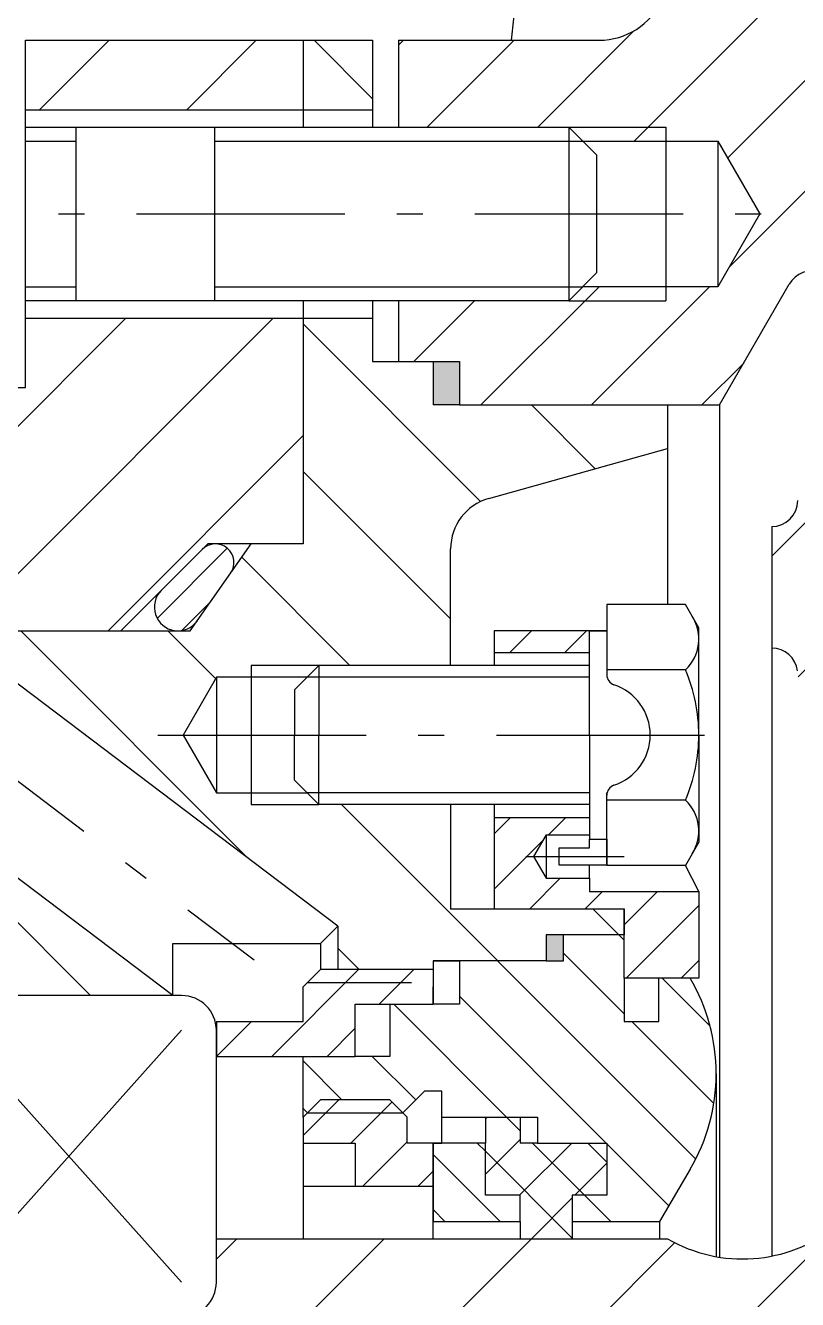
# Model space of a CAD drawing. Extents: x 0 to 841, y 0 to 594.
# Drawn here: x 640.56 to 670.22, y 487.96 to 536.86 of the extents above; entities that cross this region are included whole.
import ezdxf

# ---------------------------------------------------------------- set-up
doc = ezdxf.new("R2010")
doc.units = 0
doc.header["$MEASUREMENT"] = 0
for name, pattern in [('K5LT_AXLED', [13, 8, -2, 1, -2]), ('K5LT_BASIC', [0]), ('K5LT_DASHED', [6, 4, -2]), ('K5LT_THIN', [0])]:
    doc.linetypes.add(name, pattern=pattern)
doc.layers.add('LAYER0VIEW0', color=7, linetype='Continuous')
pattern_1 = [(-45, (0, 0), (2.82842712474619, 2.82842712474619), [])]
pattern_2 = [(45, (0, 0), (-2.82842712474619, 2.82842712474619), [])]
pattern_3 = [(45, (0, 0), (-1.060660171779821, 1.060660171779821), [])]

# ---------------------------------------------------------------- blocks, each defined once
blk = doc.blocks.new('*U166')
at = {"layer": 'LAYER0VIEW0', "color": 5, "linetype": 'K5LT_BASIC'}
for p, q in [((-1.333333333333371, 37), (-10, 37)), ((-11.33333333333337, 35.66666666666669), (-11.33333333333337, 26)), ((0, 26), (0, 35.66666666666669)), ((-10, 24.66666666666669), (-1.333333333333371, 24.66666666666669)), ((-10, 1.333333333333314), (-1.333333333333371, 1.333333333333314)), ((0, 0), (0, -9.666666666666684)), ((-11.33333333333337, -9.666666666666686), (-11.33333333333337, -1.072926469891655e-15)), ((-1.333333333333371, -11), (-10, -11))]:
    blk.add_line(p, q, dxfattribs=at)
at = {"layer": 'LAYER0VIEW0', "color": 7, "linetype": 'K5LT_THIN'}
for p, q in [((-1.333333333333371, 26), (-10, 35.66666666666669)), ((-1.333333333333371, 35.66666666666669), (-10, 26)), ((-1.333333333333371, 0), (-10, -9.666666666666686)), ((-1.333333333333371, -9.666666666666686), (-10, 5.230191280070073e-16))]:
    blk.add_line(p, q, dxfattribs=at)
at = {"layer": 'LAYER0VIEW0', "color": 5, "linetype": 'K5LT_BASIC'}
for centre, start, end in [((-10, 35.66666666666669), 90, 180), ((-1.333333333333371, 35.66666666666669), 0, 90), ((-10, 26), 180, 270), ((-1.333333333333371, 26), 270, 0), ((-10, 0), 90, 180), ((-1.333333333333371, 0), 0, 90), ((-10, -9.666666666666686), 180, 270), ((-1.333333333333371, -9.666666666666686), 270, 0)]:
    blk.add_arc(centre, 1.333333333333333, start, end, dxfattribs=at)
blk = doc.blocks.new('*U169')
at = {"layer": 'LAYER0VIEW0', "color": 5, "linetype": 'K5LT_BASIC'}
for p, q in [((0, 4.533333460489985), (1.066666682561163, 5.600000063578364)), ((1.066666682561163, 5.600000063578364), (2.066666682561163, 5.600000063578364)), ((1.066666682561163, 5.600000063578364), (1.066666682561163, -1.066666603088379)), ((8.733333110809326, 5.600000063578364), (29.59999998410535, 5.600000063578364)), ((10.66666666666663, 5.600000063578364), (10.66666666666663, -1.066666603088379)), ((16, 5.600000063578364), (16, -1.066666603088379)), ((29.59999998410535, 5.600000063578364), (30.66666666666663, 4.533333460489985)), ((29.59999998410535, 5.600000063578364), (29.59999998410535, -1.066666603088379)), ((0, 0), (0, 4.533333460489985)), ((30.66666666666663, 4.533333460489985), (30.66666666666663, 0)), ((30.66666666666663, 0), (29.59999998410535, -1.066666603088379)), ((1.066666682561163, -1.066666603088379), (1.061433926863309e-16, -7.600257229123386e-17)), ((2.066666682561163, -1.066666603088379), (1.066666682561163, -1.066666603088379)), ((29.59999998410535, -1.066666603088379), (8.733333110809326, -1.066666603088379))]:
    blk.add_line(p, q, dxfattribs=at)
at = {"layer": 'LAYER0VIEW0', "color": 7, "linetype": 'K5LT_THIN'}
for p, q in [((0.5266666809717435, 5.060000101725336), (2.066666682561163, 5.060000101725336)), ((8.733333110809326, 5.060000101725336), (10.66666666666663, 5.060000101725336)), ((16, 5.060000101725336), (30.13999998569489, 5.060000101725336)), ((0.5266666809717435, -0.5266666412353516), (2.066666682561163, -0.5266666412353516)), ((8.733333110809326, -0.5266666412353516), (10.66666666666663, -0.5266666412353516)), ((16, -0.5266666412353516), (30.13999998569489, -0.5266666412353516))]:
    blk.add_line(p, q, dxfattribs=at)
blk = doc.blocks.new('*U172')
at = {"layer": 'LAYER0VIEW0', "color": 5, "linetype": 'K5LT_BASIC'}
for p, q in [((-0.5121304194132108, 5.003702481587709), (-3.533333460489871, 5.003702481587709)), ((-3.533333460489871, 5.003702481587709), (-3.533333460489871, 2.309401076758264)), ((0, 4.116666793823185), (-0.5121304194132108, 5.003702481587709)), ((0, 0), (0, 4.116666793823185)), ((-14.60000014305115, 2.666666666666686), (-15.53333346048987, 1.733333349227905)), ((-4.2000001271565, 2.666666666666686), (-14.60000014305115, 2.666666666666686)), ((-14.60000014305115, 2.666666666666686), (-14.60000014305115, 0)), ((-0.5121304194132108, 2.501851240793883), (-3.533333460489871, 2.501851240793883)), ((-15.53333346048987, 1.733333269755065), (-15.53333346048987, 0)), ((-15.53333346048987, -1.733333269755065), (-15.53333346048987, 0)), ((-14.60000014305115, -2.666666666666686), (-14.60000014305115, 0)), ((0, 0), (0, -4.116666793823242)), ((-14.60000014305115, -2.666666666666686), (-15.53333346048987, -1.733333349227905)), ((-3.533333460489871, -5.003702481587709), (-3.533333460489871, -2.216666658719362)), ((-4.2000001271565, -2.666666666666686), (-14.60000014305115, -2.666666666666686)), ((-0.5121304194132108, -2.501851240793883), (-3.533333460489871, -2.501851240793883)), ((0, -4.116666793823242), (-0.5121304194132108, -5.003702481587709)), ((-0.5121304194132108, -5.003702481587709), (-3.533333460489871, -5.003702481587709))]:
    blk.add_line(p, q, dxfattribs=at)
at = {"layer": 'LAYER0VIEW0', "color": 7, "linetype": 'K5LT_THIN'}
for p, q in [((-4.2000001271565, 2.216666658719362), (-15.04999987284339, 2.216666658719362)), ((-4.2000001271565, -2.216666658719362), (-15.04999987284339, -2.216666658719362))]:
    blk.add_line(p, q, dxfattribs=at)
at = {"layer": 'LAYER0VIEW0', "color": 5, "linetype": 'K5LT_BASIC'}
for centre, radius, start, end in [((-1.616697592153628, 3.684358438137167), 1.618144670359823, 313.0482051825663, 32.76899961988864), ((-6.367067972818973, 0), 6.36706797281901, 0, 23.13731961115352), ((-6.367067972818973, 0), 6.36706797281901, 336.862680388846, 0), ((-1.616697592153628, -3.684358438137167), 1.618144670359823, 327.2310003801113, 46.95179481743364)]:
    blk.add_arc(centre, radius, start, end, dxfattribs=at)

msp = doc.modelspace()

# ---------------------------------------------------------------- hatches: boundary and pattern name
at = {"layer": 'LAYER0VIEW0'}
h = msp.add_hatch(dxfattribs=at)
h.set_pattern_fill('МЕТАЛЛ', color=256, style=0, pattern_type=0)
h.set_pattern_definition([(45, (0, 0), (-2.121320343559642, 2.121320343559643), [])])
edge = h.paths.add_edge_path()
edge.add_line((665.1616353051585, 532.4191909858534), (667.1616353051585, 532.4191909858534))
edge.add_line((667.1616353051585, 532.4191909858534), (668.7743670791189, 529.6258576143732))
edge.add_line((668.7743670791189, 529.6258576143732), (667.1616353051585, 526.832524242893))
edge.add_line((667.1616353051585, 526.832524242893), (661.9683019580167, 526.832524242893))
edge.add_line((661.9683019580167, 526.832524242893), (661.4283019559304, 526.2925242810398))
edge.add_line((661.4283019559306, 526.29252428104), (654.8949684159678, 526.29252428104))
edge.add_line((654.8949684159678, 526.29252428104), (654.8949684159678, 523.9591909477067))
edge.add_line((654.8949684159678, 523.9591909477066), (655.8949684159678, 523.9591909477066))
edge.add_line((655.8949684159678, 523.9591909477066), (657.2283017493011, 523.9591909477066))
edge.add_line((657.2283017493011, 523.9591909477066), (657.2283017493011, 522.29252428104))
edge.add_line((657.2283017493011, 522.29252428104), (667.2283017493011, 522.29252428104))
edge.add_line((667.2283017493011, 522.29252428104), (669.9045413185976, 526.927907188288))
edge.add_arc((670.8283017493012, 526.3945738549546), 1.066666666666667, 360, 510.0000000000013, ccw=False)
edge.add_line((671.8949684159678, 526.3945738549546), (671.8949684159678, 521.29252428104))
edge.add_line((671.8949684159678, 521.29252428104), (673.8949684159678, 521.29252428104))
edge.add_line((673.8949684159678, 521.29252428104), (673.8949684159678, 534.3760669959296))
edge.add_arc((669.8949684159678, 534.3760669959295), 4, 0, 67.1146195238433)
edge.add_arc((676.8949684159678, 550.9591909477065), 14, 292.8853804761591, 607.1146195238409, ccw=False)
edge.add_arc((683.8949684159678, 534.3760669959295), 4, 112.8853804761567, 180)
edge.add_line((679.8949684159678, 534.3760669959295), (679.8949684159678, 521.2925242810397))
edge.add_line((679.8949684159678, 521.29252428104), (682.1695796400696, 521.29252428104))
edge.add_arc((682.1695796400696, 519.6258576143732), 1.666666666666667, 372.59978239183795, 450, ccw=False)
edge.add_arc((699.2283017493011, 523.438865744454), 15.81300813008071, 192.5997823918379, 270)
edge.add_line((699.2283017493011, 507.6258576143733), (707.2283017493011, 507.6258576143733))
edge.add_line((707.2283017493011, 507.6258576143733), (707.2283017493011, 507.2925242810399))
edge.add_line((707.2283017493011, 507.2925242810399), (724.5616350826346, 507.2925242810399))
edge.add_line((724.5616350826346, 507.2925242810399), (724.5616350826346, 510.2925242810399))
edge.add_line((724.5616350826346, 510.2925242810399), (720.8949684159678, 510.2925242810399))
edge.add_arc((720.8949684159678, 512.7091909477135), 2.416666666673601, 586.3971810274093, 630, ccw=False)
edge.add_line((719.2283017493011, 510.9591909477066), (699.2283017493011, 510.9591909477066))
edge.add_arc((699.2283017493011, 523.438865744454), 12.47967479674738, 549.9033658669691, 630, ccw=False)
edge.add_arc((681.8502111279969, 520.4048514155438), 5.161279729306259, 9.903365866968807, 52.78063325485492)
edge.add_arc((687.1312568051991, 527.3574909659294), 3.569621722564723, 540, 592.780633254858, ccw=False)
edge.add_line((683.5616350826346, 527.3574909659294), (683.5616350826346, 534.0410875604406))
edge.add_arc((687.5616350826346, 534.0410875604405), 4, 482.2309526355042, 540, ccw=False)
edge.add_arc((676.8949684159678, 550.9591909477065), 16, 302.2309526355019, 580.00520088486)
edge.add_arc((662.5965613562829, 538.9591909477065), 2.666666666666667, 270, 400.0052008848588, ccw=False)
edge.add_line((662.5965613562829, 536.2925242810398), (654.8949684159678, 536.2925242810398))
edge.add_line((654.8949684159678, 536.2925242810398), (654.8949684159678, 532.9591909477065))
edge.add_line((654.8949684159678, 532.9591909477065), (661.4283019559306, 532.9591909477065))
edge.add_line((661.4283019559306, 532.9591909477065), (661.9683019580167, 532.4191909858534))
edge.add_line((661.9683019580167, 532.4191909858534), (665.1616353051583, 532.4191909858534))
h = msp.add_hatch(dxfattribs=at)
h.set_pattern_fill('МЕТАЛЛ', color=256, style=0, pattern_type=0)
h.set_pattern_definition(pattern_2)
h.paths.add_polyline_path([(651.2283017493011, 536.2925242810398), (640.5616350826346, 536.2925242810398), (640.5616350826346, 535.6258576143732), (640.5616350826346, 533.6258576143732), (651.2283017493011, 533.6258576143732)])
h = msp.add_hatch(dxfattribs=at)
h.set_pattern_fill('МЕТАЛЛ', color=256, style=0, pattern_type=0)
h.set_pattern_definition(pattern_1)
h.paths.add_polyline_path([(651.2283017493011, 536.2925242810398), (651.2283017493011, 533.6258576143732), (653.8949684159678, 533.6258576143732), (653.8949684159678, 536.2925242810398)])
h = msp.add_hatch(dxfattribs=at)
h.set_pattern_fill('МЕТАЛЛ', color=256, style=0, pattern_type=0)
h.set_pattern_definition(pattern_2)
edge = h.paths.add_edge_path()
edge.add_line((598.8949684159678, 505.9637121768764), (610.2283017493011, 512.8446645578288))
edge.add_line((610.2283017493011, 512.8446645578288), (610.2283017493011, 515.8925242810399))
edge.add_arc((611.2949684159677, 515.8925242810399), 1.066666666666667, 450, 540, ccw=False)
edge.add_line((611.2949684159677, 516.9591909477066), (619.828301749301, 516.9591909477066))
edge.add_arc((619.8283017493012, 515.8925242810399), 1.066666666666667, 360, 450, ccw=False)
edge.add_line((620.8949684159678, 515.8925242810399), (620.8949684159678, 513.6258576143732))
edge.add_line((620.8949684159678, 513.6258576143732), (644.2283017493011, 513.6258576143732))
edge.add_line((644.2283017493011, 513.6258576143732), (647.5616350826346, 516.9591909477066))
edge.add_line((647.5616350826346, 516.9591909477066), (649.2283017493011, 516.9591909477066))
edge.add_line((649.2283017493011, 516.9591909477066), (651.2283017493011, 516.9591909477066))
edge.add_line((651.2283017493011, 516.9591909477066), (651.2283017493011, 525.6258576143732))
edge.add_line((651.2283017493011, 525.6258576143732), (640.5616350826346, 525.6258576143732))
edge.add_line((640.5616350826346, 525.6258576143732), (640.5616350826346, 523.6258576143732))
edge.add_line((640.5616350826346, 523.6258576143732), (640.5616350826346, 522.9591909477065))
edge.add_line((640.5616350826346, 522.9591909477066), (639.2283017493011, 522.9591909477066))
edge.add_line((639.2283017493011, 522.9591909477066), (627.6165110274115, 518.8950641950453))
edge.add_arc((627.065926986198, 520.4681614556553), 1.666666666666667, 585, 649.2900462191919, ccw=False)
edge.add_line((625.8874156842204, 519.2896501536777), (624.3322568070274, 520.8448090308707))
edge.add_arc((622.4466387238632, 518.9591909477066), 2.666666666666667, 45.00000000000174, 90)
edge.add_line((622.4466387238632, 521.6258576143732), (610.2178748901914, 521.6258576143732))
edge.add_arc((610.2178748901914, 516.29252428104), 5.333333333333333, 90, 167.7694650005622)
edge.add_arc((603.0509852493814, 517.8460591709686), 2, 661.2637316943815, 707.7694650005603, ccw=False)
edge.add_line((604.088941517865, 516.136484140525), (596.0399820913159, 511.249615917263))
edge.add_arc((595.0020258228323, 512.9591909477066), 2, 630, 661.2637316943815, ccw=False)
edge.add_line((595.0020258228323, 510.9591909477066), (587.5616350826346, 510.9591909477066))
edge.add_arc((587.5616350826346, 508.9591909477066), 2, 90, 180)
edge.add_line((585.5616350826346, 508.9591909477066), (585.5616350826346, 501.6258576143733))
edge.add_arc((583.5616350826346, 501.6258576143733), 2, 270, 360, ccw=False)
edge.add_line((583.5616350826346, 499.6258576143733), (578.8949684159678, 499.6258576143733))
edge.add_arc((578.8949684159678, 517.6338293937199), 18.00797177934661, 560.1363034282481, 630, ccw=False)
edge.add_arc((549.7823181086588, 506.9591909477066), 13.00000000000002, 20.13630342824821, 188.5652811075507)
edge.add_arc((534.2903847238291, 504.6258576143733), 2.666666666666667, 270, 368.5652811075505, ccw=False)
edge.add_line((534.2903847238291, 501.9591909477066), (505.0222110495703, 501.9591909477066))
edge.add_arc((505.0222110495703, 503.6258576143733), 1.666666666666667, 570.000000000001, 630, ccw=False)
edge.add_line((503.5788353765962, 502.7925242810399), (503.0977101522714, 503.6258576143733))
edge.add_line((503.0977101522714, 503.6258576143733), (501.7643768189381, 503.6258576143733))
edge.add_line((501.7643768189381, 503.6258576143733), (501.7643768189381, 507.6258576143733))
edge.add_line((501.7643768189381, 507.6258576143733), (493.7643768189381, 507.6258576143733))
edge.add_line((493.7643768189381, 507.6258576143733), (493.7643768189381, 506.2925242810399))
edge.add_line((493.7643768189381, 506.2925242810399), (485.7643768189381, 506.2925242810399))
edge.add_line((485.7643768189381, 506.2925242810399), (485.7643768189381, 504.2925242810399))
edge.add_line((485.7643768189381, 504.2925242810399), (482.4310434856048, 504.2925242810399))
edge.add_line((482.4310434856048, 504.2925242810399), (482.4310434856048, 506.2925242810399))
edge.add_line((482.4310434856048, 506.2925242810399), (481.0977101522714, 506.2925242810399))
edge.add_line((481.0977101522714, 506.2925242810399), (481.0977101522714, 502.2925242810399))
edge.add_line((481.0977101522714, 502.2925242810399), (484.7947244022859, 501.3682707185363))
edge.add_arc((484.6977101522715, 500.9802137184782), 0.4, 360, 435.96375653206564, ccw=False)
edge.add_line((485.0977101522714, 500.9802137184782), (485.0977101522714, 500.2925242810399))
edge.add_line((485.0977101522714, 500.2925242810399), (485.2901602420012, 500.6258576143733))
edge.add_line((485.2901602420014, 500.6258576143733), (491.8536932164153, 500.6258576143733))
edge.add_line((491.8536932164151, 500.6258576143733), (491.8536932164151, 501.2925242810399))
edge.add_line((491.8536932164151, 501.2925242810399), (493.5203598830818, 501.2925242810399))
edge.add_line((493.5203598830818, 501.2925242810399), (493.5203598830818, 499.6258576143733))
edge.add_line((493.5203598830818, 499.6258576143733), (495.4310434856046, 499.6258576143733))
edge.add_line((495.4310434856048, 499.6258576143733), (497.0977101522714, 499.6258576143733))
edge.add_line((497.0977101522714, 499.6258576143733), (498.4310434856048, 498.2925242810398))
edge.add_line((498.4310434856048, 498.2925242810399), (513.7643768189381, 498.2925242810399))
edge.add_line((513.7643768189381, 498.2925242810399), (515.4310434856048, 498.2925242810399))
edge.add_line((515.4310434856048, 498.2925242810399), (516.7643768189381, 496.9591909477066))
edge.add_line((516.7643768189381, 496.9591909477066), (526.0977101522714, 496.9591909477066))
edge.add_line((526.0977101522714, 496.9591909477066), (526.0977101522714, 496.2925242810399))
edge.add_line((526.0977101522714, 496.2925242810399), (527.0977101522714, 496.2925242810399))
edge.add_line((527.0977101522714, 496.2925242810399), (535.7643768189381, 496.2925242810399))
edge.add_line((535.7643768189381, 496.2925242810399), (538.7643768189381, 496.2925242810399))
edge.add_line((538.7643768189381, 496.2925242810399), (540.280070984246, 494.776830115732))
edge.add_arc((543.1084981089924, 497.6052572404781), 4, 224.9999999999994, 239.0362434679277)
edge.add_line((541.0505150872822, 494.175285537628), (550.2995616260401, 488.6258576143732))
edge.add_line((550.2995616260401, 488.6258576143733), (556.4310434856048, 488.6258576143733))
edge.add_line((556.4310434856048, 488.6258576143733), (556.4310434856048, 490.9591909477066))
edge.add_line((556.4310434856048, 490.9591909477066), (545.157639004463, 497.7232336363917))
edge.add_arc((548.5876107073133, 503.439853141142), 6.666666666666666, 584.9999999999995, 599.0362434679258, ccw=False)
edge.add_line((543.8735654994026, 498.7258079332317), (542.7112502967933, 499.8881231358411))
edge.add_arc((549.7823181086588, 506.9591909477066), 10, 380.1363034282479, 584.9999999999995, ccw=False)
edge.add_arc((578.8949684159678, 517.6338293937199), 21.00797177934664, 200.1363034282481, 257.8524301788234)
edge.add_line((574.4742547149814, 497.0962499682925), (577.5146797418994, 496.4417985212696))
edge.add_arc((578.9175483759014, 502.9591909477066), 6.666666666666666, 257.8524301788222, 270)
edge.add_line((578.9175483759014, 496.2925242810399), (591.8081721895566, 496.2925242810399))
edge.add_line((591.8081721895566, 496.2925242810399), (591.8081721895566, 496.6258576143733))
edge.add_line((591.8081721895566, 496.6258576143733), (590.2283017493011, 497.613276639533))
edge.add_line((590.2283017493011, 497.6132766395329), (590.2283017493011, 499.2925242810399))
edge.add_line((590.2283017493011, 499.2925242810399), (590.2283017493011, 504.2925242810399))
edge.add_line((590.2283017493011, 504.2925242810399), (591.5616350826346, 504.2925242810399))
edge.add_line((591.5616350826346, 504.2925242810399), (591.5616350826346, 505.9591909477066))
edge.add_line((591.5616350826346, 505.9591909477066), (593.2283017493011, 505.9591909477066))
edge.add_line((593.2283017493011, 505.9591909477066), (593.2283017493011, 505.6258576143733))
edge.add_line((593.2283017493011, 505.6258576143733), (598.2283017493011, 505.6258576143733))
edge.add_line((598.2283017493011, 505.6258576143733), (598.8949684159678, 504.9591909477066))
edge.add_line((598.8949684159678, 504.9591909477066), (598.8949684159678, 505.6258576143733))
edge.add_line((598.8949684159678, 505.6258576143733), (598.8949684159678, 505.9637121768764))
h = msp.add_hatch(dxfattribs=at)
h.set_pattern_fill('МЕТАЛЛ', color=256, style=0, pattern_type=0)
h.set_pattern_definition(pattern_1)
edge = h.paths.add_edge_path()
edge.add_line((651.2283017493011, 525.6258576143732), (651.2283017493011, 516.9591909477065))
edge.add_line((651.2283017493011, 516.9591909477066), (649.2283017493011, 516.9591909477066))
edge.add_line((649.2283017493011, 516.9591909477066), (646.8949684159678, 513.6258576143733))
edge.add_line((646.8949684159678, 513.6258576143732), (644.2283017493011, 513.6258576143732))
edge.add_line((644.2283017493011, 513.6258576143732), (637.5616350826346, 513.6258576143732))
edge.add_line((637.5616350826346, 513.6258576143732), (652.5616350826346, 502.2925242810398))
edge.add_line((652.5616350826346, 502.2925242810399), (652.5616350826346, 500.6258576143733))
edge.add_line((652.5616350826346, 500.6258576143733), (656.2283017493011, 500.6258576143733))
edge.add_line((656.2283017493011, 500.6258576143733), (656.2283017493011, 500.9591909477066))
edge.add_line((656.2283017493011, 500.9591909477066), (660.5616350826346, 500.9591909477066))
edge.add_line((660.5616350826346, 500.9591909477066), (660.5616350826346, 501.9591909477066))
edge.add_line((660.5616350826346, 501.9591909477066), (661.2283017493011, 501.9591909477066))
edge.add_line((661.2283017493011, 501.9591909477066), (663.5616350826346, 501.9591909477066))
edge.add_line((663.5616350826346, 501.9591909477066), (663.5616350826346, 502.9591909477066))
edge.add_line((663.5616350826346, 502.9591909477066), (656.8949684159678, 502.9591909477066))
edge.add_line((656.8949684159678, 502.9591909477066), (656.8949684159678, 506.9591909477066))
edge.add_line((656.8949684159678, 506.9591909477066), (651.8283017334066, 506.9591909477066))
edge.add_line((651.8283017334066, 506.9591909477066), (651.3783017254592, 507.409190955654))
edge.add_line((651.3783020036143, 507.4091909556539), (647.8949684159678, 507.4091909556539))
edge.add_line((647.8949684159678, 507.4091909556539), (646.6151753238524, 509.6258576143733))
edge.add_line((646.6151753238524, 509.6258576143733), (647.8949684159676, 511.8425242730926))
edge.add_line((647.8949684159678, 511.8425242730926), (651.3783020036143, 511.8425242730926))
edge.add_line((651.3783017254592, 511.8425242730926), (651.8283017334066, 512.29252428104))
edge.add_line((651.8283017334066, 512.29252428104), (656.8949684159678, 512.29252428104))
edge.add_line((656.8949684159678, 512.29252428104), (656.8949684159678, 516.7756034833204))
edge.add_arc((658.8949684159678, 516.7756034833203), 2, 465.6422464572112, 540, ccw=False)
edge.add_line((658.3557085649278, 518.7015315227487), (665.2283017493011, 520.6258576143733))
edge.add_line((665.2283017493011, 520.6258576143732), (665.2283017493011, 522.2925242810398))
edge.add_line((665.2283017493011, 522.29252428104), (657.2283017493011, 522.29252428104))
edge.add_line((657.2283017493011, 522.29252428104), (656.2283017493011, 522.29252428104))
edge.add_line((656.2283017493011, 522.29252428104), (656.2283017493011, 523.9591909477067))
edge.add_line((656.2283017493011, 523.9591909477066), (653.8949684159678, 523.9591909477066))
edge.add_line((653.8949684159678, 523.9591909477066), (653.8949684159678, 525.6258576143732))
edge.add_line((653.8949684159678, 525.6258576143732), (651.2283017493011, 525.6258576143732))
for points in [[(657.2283017493011, 522.29252428104), (657.2283017493011, 523.9591909477066), (656.2283017493011, 523.9591909477066), (656.2283017493011, 522.29252428104)], [(660.5616350826346, 500.9591909477066), (661.2283017493011, 500.9591909477066), (661.2283017493011, 501.9591909477066), (660.5616350826346, 501.9591909477066)]]:
    msp.add_hatch(color=1, dxfattribs=at).paths.add_polyline_path(points)
h = msp.add_hatch(dxfattribs=at)
h.set_pattern_fill('МЕТАЛЛ', color=256, style=0, pattern_type=0)
h.set_pattern_definition(pattern_2)
edge = h.paths.add_edge_path()
edge.add_line((526.0977101522714, 483.2925242810399), (517.4310434856048, 483.2925242810399))
edge.add_line((517.4310434856048, 483.2925242810399), (516.4310434856048, 483.2925242810399))
edge.add_line((516.4310434856048, 483.2925242810399), (516.4310434856048, 483.6258576143733))
edge.add_line((516.4310434856048, 483.6258576143733), (516.0977101522714, 483.9591909477066))
edge.add_line((516.0977101522714, 483.9591909477066), (483.0977101522714, 483.9591909477066))
edge.add_line((483.0977101522714, 483.9591909477066), (483.0977101522714, 483.0623246399594))
edge.add_line((483.0977101522714, 483.0623246399594), (484.4310434856048, 482.2925242810398))
edge.add_line((484.4310434856048, 482.2925242810399), (491.0977101522714, 482.2925242810399))
edge.add_line((491.0977101522714, 482.2925242810399), (491.0977101522714, 481.9591909477066))
edge.add_line((491.0977101522714, 481.9591909477066), (503.7643768189381, 481.9591909477066))
edge.add_line((503.7643768189381, 481.9591909477066), (503.7643768189381, 479.6258576143733))
edge.add_line((503.7643768189381, 479.6258576143733), (509.7643768189381, 479.6258576143733))
edge.add_line((509.7643768189381, 479.6258576143733), (512.0737778956965, 475.6258576143733))
edge.add_line((512.0737778956965, 475.6258576143733), (509.7643768189381, 471.6258576143733))
edge.add_line((509.7643768189381, 471.6258576143733), (503.7643768189381, 471.6258576143733))
edge.add_line((503.7643768189381, 471.6258576143733), (503.7643768189381, 469.2925242810399))
edge.add_line((503.7643768189381, 469.2925242810399), (491.0977101522714, 469.2925242810399))
edge.add_line((491.0977101522714, 469.2925242810399), (491.0977101522714, 468.9591909477066))
edge.add_line((491.0977101522714, 468.9591909477066), (484.4310434856048, 468.9591909477066))
edge.add_line((484.4310434856048, 468.9591909477066), (483.0977101522714, 468.189390588787))
edge.add_line((483.0977101522714, 468.1893905887871), (483.0977101522714, 467.2925242810399))
edge.add_line((483.0977101522714, 467.2925242810399), (516.0977101522714, 467.2925242810399))
edge.add_line((516.0977101522714, 467.2925242810399), (516.4310434856048, 467.6258576143733))
edge.add_line((516.4310434856048, 467.6258576143733), (516.4310434856048, 467.9591909477066))
edge.add_line((516.4310434856048, 467.9591909477066), (517.4310434856048, 467.9591909477066))
edge.add_line((517.4310434856048, 467.9591909477066), (517.4310434856048, 465.9591909477066))
edge.add_line((517.4310434856048, 465.9591909477066), (517.7643768189381, 465.6258576143733))
edge.add_line((517.7643768189381, 465.6258576143733), (523.0977101522714, 465.6258576143733))
edge.add_line((523.0977101522714, 465.6258576143733), (523.7643768189381, 466.29252428104))
edge.add_line((523.7643768189381, 466.2925242810399), (526.0977101522714, 466.2925242810399))
edge.add_line((526.0977101522714, 466.2925242810399), (526.0977101522714, 465.6258576143733))
edge.add_line((526.0977101522714, 465.6258576143733), (527.0977101522714, 465.6258576143733))
edge.add_line((527.0977101522714, 465.6258576143733), (535.7643768189381, 465.6258576143733))
edge.add_line((535.7643768189381, 465.6258576143733), (536.7643768189381, 465.6258576143733))
edge.add_line((536.7643768189381, 465.6258576143733), (560.7643768189381, 465.6258576143733))
edge.add_line((560.7643768189381, 465.6258576143733), (612.5616350826343, 465.6258576143733))
edge.add_line((612.5616350826346, 465.6258576143733), (627.2283017493011, 465.6258576143733))
edge.add_line((627.2283017493011, 465.6258576143733), (627.2283017493011, 463.9591909477066))
edge.add_line((627.2283017493011, 463.9591909477066), (636.5616350826346, 463.9591909477066))
edge.add_line((636.5616350826346, 463.9591909477066), (637.8949684159678, 463.9591909477066))
edge.add_line((637.8949684159678, 463.9591909477066), (646.5616350826346, 463.9591909477066))
edge.add_arc((646.5616350826346, 462.6258576143733), 1.333333333333333, 360, 450, ccw=False)
edge.add_line((647.8949684159678, 462.6258576143733), (647.8949684159678, 460.9591909477066))
edge.add_line((647.8949684159678, 460.9591909477066), (665.2283017493011, 460.9591909477066))
edge.add_arc((668.1076120941287, 456.0166622120744), 5.720054052575112, 342.4570964103727, 480.2232870814474, ccw=False)
edge.add_arc((756.8600549698186, 427.9600417034263), 87.36146973581641, 162.4570964103733, 172.6314406768663)
edge.add_arc((669.2283017493011, 439.2925242810399), 1, 630, 712.6314406768681, ccw=False)
edge.add_line((669.2283017493011, 438.2925242810399), (669.2283017493011, 433.6258576143733))
edge.add_arc((669.2283017493011, 432.6258576143733), 1, 360, 450, ccw=False)
edge.add_line((670.2283017493011, 432.6258576143733), (670.2283017493011, 431.6258576143733))
edge.add_line((670.2283017493011, 431.6258576143733), (671.5616350826346, 431.6258576143733))
edge.add_line((671.5616350826346, 431.6258576143733), (671.5616350826346, 433.6258576143733))
edge.add_arc((703.6828472038466, 433.6258576143733), 32.1212121212122, 454.97910584399864, 540, ccw=False)
edge.add_line((700.8949684159678, 465.6258576143733), (700.8949684159678, 467.2925242810399))
edge.add_line((700.8949684159678, 467.2925242810399), (699.2283017493011, 467.2925242810399))
edge.add_line((699.2283017493011, 467.2925242810399), (698.2283017493011, 467.2925242810399))
edge.add_line((698.2283017493011, 467.2925242810399), (697.5616350826346, 467.9591909477065))
edge.add_line((697.5616350826346, 467.9591909477066), (697.2283017493011, 467.6258576143732))
edge.add_line((697.2283017493011, 467.6258576143733), (689.8949684159678, 467.6258576143733))
edge.add_line((689.8949684159678, 467.6258576143733), (689.2283017493011, 468.29252428104))
edge.add_line((689.2283017493011, 468.2925242810399), (687.5616350826346, 468.2925242810399))
edge.add_line((687.5616350826346, 468.2925242810399), (687.5616350826346, 467.6258576143733))
edge.add_line((687.5616350826346, 467.6258576143733), (683.5616350826346, 467.6258576143733))
edge.add_line((683.5616350826346, 467.6258576143733), (681.5616350826346, 465.6258576143733))
edge.add_line((681.5616350826346, 465.6258576143733), (654.8949684159678, 465.6258576143733))
edge.add_line((654.8949684159678, 465.6258576143733), (652.2283017493011, 468.29252428104))
edge.add_line((652.2283017493011, 468.2925242810399), (530.3316121263289, 468.2925242810399))
edge.add_line((530.3316121263287, 468.2925242810399), (526.0977101522714, 475.6258576143733))
edge.add_line((526.0977101522714, 475.6258576143733), (530.3316121263287, 482.9591909477066))
edge.add_line((530.3316121263287, 482.9591909477066), (652.2283017493011, 482.9591909477066))
edge.add_line((652.2283017493011, 482.9591909477066), (654.8949684159678, 485.6258576143733))
edge.add_line((654.8949684159678, 485.6258576143733), (681.5616350826346, 485.6258576143733))
edge.add_line((681.5616350826346, 485.6258576143733), (683.5616350826346, 483.6258576143733))
edge.add_line((683.5616350826346, 483.6258576143733), (687.5616350826346, 483.6258576143733))
edge.add_line((687.5616350826346, 483.6258576143733), (687.5616350826346, 482.9591909477066))
edge.add_line((687.5616350826346, 482.9591909477066), (689.2283017493011, 482.9591909477066))
edge.add_line((689.2283017493011, 482.9591909477066), (689.8949684159678, 483.6258576143733))
edge.add_line((689.8949684159678, 483.6258576143733), (697.2283017493011, 483.6258576143733))
edge.add_line((697.2283017493011, 483.6258576143733), (697.5616350826346, 483.2925242810398))
edge.add_line((697.5616350826346, 483.2925242810399), (698.2283017493011, 483.9591909477065))
edge.add_line((698.2283017493011, 483.9591909477066), (699.2283017493011, 483.9591909477066))
edge.add_line((699.2283017493011, 483.9591909477066), (700.8949684159678, 483.9591909477066))
edge.add_line((700.8949684159678, 483.9591909477066), (700.8949684159678, 485.6258576143732))
edge.add_arc((703.6828472038466, 517.6258576143732), 32.1212121212122, 540, 625.0208941560014, ccw=False)
edge.add_line((671.5616350826346, 517.6258576143732), (671.5616350826346, 519.6258576143732))
edge.add_line((671.5616350826346, 519.6258576143732), (670.2283017493011, 519.6258576143732))
edge.add_line((670.2283017493011, 519.6258576143732), (670.2283017493011, 518.6258576143732))
edge.add_arc((669.2283017493011, 518.6258576143732), 1, 270, 360, ccw=False)
edge.add_line((669.2283017493011, 517.6258576143732), (669.2283017493011, 512.9591909477065))
edge.add_arc((669.2283017493011, 511.9591909477066), 1, 367.3685593231277, 450, ccw=False)
edge.add_arc((756.8600549698186, 523.2916735253202), 87.36146973581641, 187.3685593231336, 197.5429035896267)
edge.add_arc((668.1076120941287, 495.2350530166721), 5.720054052575112, 239.77671291855262, 377.5429035896268, ccw=False)
edge.add_line((665.2283017493011, 490.2925242810399), (647.8949684159678, 490.2925242810399))
edge.add_line((647.8949684159678, 490.2925242810399), (647.8949684159678, 488.6258576143733))
edge.add_arc((646.5616350826346, 488.6258576143733), 1.333333333333333, 270, 360, ccw=False)
edge.add_line((646.5616350826346, 487.2925242810399), (637.8949684159678, 487.2925242810399))
edge.add_line((637.8949684159678, 487.2925242810399), (636.5616350826346, 487.2925242810399))
edge.add_line((636.5616350826346, 487.2925242810399), (627.2283017493011, 487.2925242810399))
edge.add_line((627.2283017493011, 487.2925242810399), (627.2283017493011, 485.6258576143733))
edge.add_line((627.2283017493011, 485.6258576143733), (612.5616350826346, 485.6258576143733))
edge.add_line((612.5616350826346, 485.6258576143733), (560.7643768189383, 485.6258576143733))
edge.add_line((560.7643768189381, 485.6258576143733), (536.7643768189381, 485.6258576143733))
edge.add_line((536.7643768189381, 485.6258576143733), (535.7643768189381, 485.6258576143733))
edge.add_line((535.7643768189381, 485.6258576143733), (527.7643768189381, 485.6258576143733))
edge.add_line((527.7643768189381, 485.6258576143733), (527.7643768189381, 483.2925242810399))
edge.add_line((527.7643768189381, 483.2925242810399), (526.0977101522714, 483.2925242810399))
h = msp.add_hatch(dxfattribs=at)
h.set_pattern_fill('МЕТАЛЛ', color=256, style=0, pattern_type=0)
h.set_pattern_definition([(45, (0, 0), (-0.7071067811865475, 0.7071067811865476), [])])
edge = h.paths.add_edge_path()
edge.add_line((647.3525632508635, 516.7501191159356), (645.7794049016317, 515.1769607667038))
edge.add_arc((646.4218928639665, 514.5344728043688), 0.9086151899955259, 134.9999999999949, 325.0079798014425)
edge.add_line((647.1662594310793, 514.0134162073898), (648.4420880598069, 515.8360285341435))
edge.add_arc((647.8573073026351, 516.2453750641638), 0.7138158835427859, 325.0079798014413, 495.0000000000065)
h = msp.add_hatch(dxfattribs=at)
h.set_pattern_fill('МЕТАЛЛ', color=256, style=0, pattern_type=0)
h.set_pattern_definition(pattern_3)
h.paths.add_polyline_path([(658.5616350826346, 506.4591909477066), (658.5616350826346, 502.9591909477066), (663.5616350826346, 502.9591909477066), (663.5616350826346, 501.9591909477066), (663.5616350826346, 500.2925242810399), (666.4283018764578, 500.2925242810399), (666.4283018764578, 503.6258576143733), (662.2283017493011, 503.6258576143733), (662.2283017493011, 504.1258576143733), (660.5616350826346, 504.1258576143733), (660.0805098583097, 504.9591909477066), (660.5616350826346, 505.7925242810399), (662.2283017493011, 505.7925242810399), (662.2283017493011, 506.4591909477066)])
h.paths.add_polyline_path([(658.5616350826346, 512.79252428104), (662.2283017493011, 512.79252428104), (662.2283017493011, 513.6258576143732), (658.5616350826346, 513.6258576143732)])
h = msp.add_hatch(dxfattribs=at)
h.set_pattern_fill('МЕТАЛЛ', color=256, style=0, pattern_type=0)
h.set_pattern_definition(pattern_1)
edge = h.paths.add_edge_path()
edge.add_line((646.2283017493011, 499.6258576143733), (632.1106546904776, 510.2925242810398))
edge.add_line((632.1106546904774, 510.2925242810399), (622.8949684159676, 510.2925242810399))
edge.add_line((622.8949684159678, 510.2925242810399), (622.8949684159678, 509.2925242810399))
edge.add_line((622.8949684159678, 509.2925242810399), (624.5616350826346, 509.2925242810399))
edge.add_line((624.5616350826346, 509.2925242810399), (624.5616350826346, 508.2925242810399))
edge.add_line((624.5616350826346, 508.2925242810399), (625.2283017493011, 508.9591909477065))
edge.add_line((625.2283017493011, 508.9591909477066), (629.2283017493011, 508.9591909477066))
edge.add_line((629.2283017493011, 508.9591909477066), (629.2283017493011, 509.2925242810399))
edge.add_line((629.2283017493011, 509.2925242810399), (630.5616350826346, 509.2925242810399))
edge.add_line((630.5616350826346, 509.2925242810399), (630.5616350826346, 508.9591909477066))
edge.add_line((630.5616350826346, 508.9591909477066), (630.5616350826346, 507.2925242810399))
edge.add_line((630.5616350826346, 507.2925242810399), (630.5616350826346, 504.8938068068044))
edge.add_line((630.5616350826346, 504.8938068068044), (630.5616350826346, 502.9591909477066))
edge.add_line((630.5616350826346, 502.9591909477066), (632.8949684159678, 502.9591909477066))
edge.add_line((632.8949684159678, 502.9591909477066), (632.8949684159678, 500.7778473974096))
edge.add_arc((632.2283017493011, 500.7778473974096), 0.6666666666666666, 286.6992442339913, 360, ccw=False)
edge.add_line((632.4198670063453, 500.1392965405955), (627.7034031589236, 498.724357386369))
edge.add_arc((627.8949684159678, 498.0858065295549), 0.6666666666666666, 106.6992442339913, 180)
edge.add_line((627.2283017493011, 498.0858065295549), (627.2283017493011, 497.3681798488787))
edge.add_arc((629.2283017493011, 497.3681798488787), 2, 180, 189.0902769208222)
edge.add_line((627.2534204854675, 497.0521988466654), (628.2283017493008, 490.9591909477066))
edge.add_line((628.2283017493011, 490.9591909477066), (629.5616350826346, 490.9591909477066))
edge.add_line((629.5616350826346, 490.9591909477066), (629.5616350826346, 494.6258576143733))
edge.add_line((629.5616350826346, 494.6258576143733), (629.5616350826346, 495.2925242810399))
edge.add_line((629.5616350826346, 495.2925242810399), (629.5616350826346, 496.4591909477066))
edge.add_line((629.5616350826346, 496.4591909477066), (630.8949684159678, 496.4591909477066))
edge.add_line((630.8949684159678, 496.4591909477066), (630.8949684159678, 495.9591909477066))
edge.add_line((630.8949684159678, 495.9591909477066), (635.5616350826346, 495.9591909477066))
edge.add_line((635.5616350826346, 495.9591909477066), (635.5616350826346, 497.6258576143733))
edge.add_line((635.5616350826346, 497.6258576143733), (636.5616350826346, 497.6258576143733))
edge.add_line((636.5616350826346, 497.6258576143733), (636.5616350826346, 498.2925242810399))
edge.add_arc((637.8949684159678, 498.2925242810399), 1.333333333333333, 450, 540, ccw=False)
edge.add_line((637.8949684159678, 499.6258576143733), (646.2283017493011, 499.6258576143733))
h = msp.add_hatch(dxfattribs=at)
h.set_pattern_fill('МЕТАЛЛ', color=256, style=0, pattern_type=0)
h.set_pattern_definition([(-45, (0, 0), (1.414213562373095, 1.414213562373095), [])])
edge = h.paths.add_edge_path()
edge.add_line((660.2283017493011, 493.9591909477066), (662.8949684159678, 493.9591909477066))
edge.add_line((662.8949684159678, 493.9591909477066), (662.8949684159678, 491.9591909477066))
edge.add_line((662.8949684159678, 491.9591909477066), (661.5616350826346, 491.9591909477066))
edge.add_line((661.5616350826346, 491.9591909477066), (661.5616350826346, 490.9591909477066))
edge.add_line((661.5616350826346, 490.9591909477066), (664.9163971145528, 490.9591909477066))
edge.add_line((664.9163971145528, 490.9591909477066), (666.0949685431243, 492.9591909477066))
edge.add_arc((659.8727463209024, 496.6258576143733), 7.222222222222058, 329.4897625938828, 360)
edge.add_arc((659.8727463209024, 496.6258576143733), 7.222222222222058, 0, 30.51023740611634)
edge.add_line((666.0949685431243, 500.2925242810399), (664.8949684159678, 500.2925242810399))
edge.add_line((664.8949684159678, 500.2925242810399), (664.8949684159678, 498.6258576143733))
edge.add_line((664.8949684159678, 498.6258576143733), (663.5616350826346, 498.6258576143733))
edge.add_line((663.5616350826346, 498.6258576143733), (663.5616350826346, 500.2925242810399))
edge.add_line((663.5616350826346, 500.2925242810399), (663.5616350826346, 501.9591909477066))
edge.add_line((663.5616350826346, 501.9591909477066), (661.2283017493011, 501.9591909477066))
edge.add_line((661.2283017493011, 501.9591909477066), (661.2283017493011, 500.9591909477066))
edge.add_line((661.2283017493011, 500.9591909477066), (660.5616350826346, 500.9591909477066))
edge.add_line((660.5616350826346, 500.9591909477066), (657.2283017493011, 500.9591909477066))
edge.add_line((657.2283017493011, 500.9591909477066), (657.2283017493011, 499.2925242810399))
edge.add_line((657.2283017493011, 499.2925242810399), (656.2283017493011, 499.2925242810399))
edge.add_line((656.2283017493011, 499.2925242810399), (654.5616350826346, 499.2925242810399))
edge.add_line((654.5616350826346, 499.2925242810399), (654.5616350826346, 497.2925242810399))
edge.add_line((654.5616350826346, 497.2925242810399), (653.2283017493011, 497.2925242810399))
edge.add_line((653.2283017493011, 497.2925242810399), (651.2283017493011, 497.2925242810399))
edge.add_line((651.2283017493011, 497.2925242810399), (651.2283017493011, 495.2925242810399))
edge.add_line((651.2283017493011, 495.2925242810399), (651.3949684159678, 495.1258576143732))
edge.add_line((651.3949684159678, 495.1258576143733), (651.8949684159678, 495.6258576143733))
edge.add_line((651.8949684159678, 495.6258576143733), (654.5616350826346, 495.6258576143733))
edge.add_line((654.5616350826346, 495.6258576143733), (655.0616350826346, 495.1258576143733))
edge.add_line((655.0616350826346, 495.1258576143733), (655.8949684159678, 495.9591909477065))
edge.add_line((655.8949684159678, 495.9591909477066), (656.5616350826346, 495.9591909477066))
edge.add_line((656.5616350826346, 495.9591909477066), (656.5616350826346, 494.9591909477066))
edge.add_line((656.5616350826346, 494.9591909477066), (658.2283017493011, 494.9591909477066))
edge.add_line((658.2283017493011, 494.9591909477066), (659.5616350826346, 494.9591909477066))
edge.add_line((659.5616350826346, 494.9591909477066), (660.2283017493011, 494.9591909477066))
edge.add_line((660.2283017493011, 494.9591909477066), (660.2283017493011, 493.9591909477066))
h = msp.add_hatch(dxfattribs=at)
h.set_pattern_fill('МЕТАЛЛ', color=256, style=0, pattern_type=0)
h.set_pattern_definition(pattern_3)
h.paths.add_polyline_path([(651.2283017493011, 498.6258576143733), (647.8949684159678, 498.6258576143733), (647.8949684159678, 498.2925242810399), (647.8949684159678, 497.2925242810399), (653.2283017493011, 497.2925242810399), (653.2283017493011, 499.2925242810399), (656.2283017493011, 499.2925242810399), (656.2283017493011, 499.9591909477066), (656.2283017493011, 500.6258576143733), (651.8949684159678, 500.6258576143733), (651.2283017493011, 499.9591909477066)])
h = msp.add_hatch(dxfattribs=at)
h.set_pattern_fill('МЕТАЛЛ', color=256, style=0, pattern_type=0)
h.set_pattern_definition(pattern_3)
h.paths.add_polyline_path([(651.2283017493011, 493.9591909477066), (653.2283017493011, 493.9591909477066), (653.2283017493011, 492.2925242810399), (656.2283017493011, 492.2925242810399), (656.2283017493011, 493.9591909477066), (655.2283017493011, 493.9591909477066), (655.2283017493011, 494.9591909477066), (654.5616350826346, 495.6258576143733), (651.8949684159678, 495.6258576143733), (651.2283017493011, 494.9591909477066)])
h = msp.add_hatch(dxfattribs=at)
h.set_pattern_fill('НЕМЕТАЛЛ', color=256, style=0, pattern_type=0)
h.set_pattern_definition([(45, (0, 0), (-1.060660171779821, 1.060660171779821), []), (135, (0, 0), (-1.060660171779821, -1.060660171779821), [])])
h.paths.add_polyline_path([(658.2283017493011, 491.9591909477066), (659.5616350826346, 491.9591909477066), (659.5616350826346, 490.9591909477066), (659.5616350826346, 490.2925242810399), (661.5616350826346, 490.2925242810399), (661.5616350826346, 491.9591909477066), (662.8949684159678, 491.9591909477066), (662.8949684159678, 493.9591909477066), (660.2283017493011, 493.9591909477066), (659.5616350826346, 493.9591909477066), (659.5616350826346, 494.9591909477066), (658.2283017493011, 494.9591909477066), (658.2283017493011, 493.9591909477066)])
h = msp.add_hatch(dxfattribs=at)
h.set_pattern_fill('МЕТАЛЛ', color=256, style=0, pattern_type=0)
h.set_pattern_definition([(-45, (0, 0), (1.060660171779821, 1.060660171779821), [])])
h.paths.add_polyline_path([(658.2283017493011, 493.9591909477066), (656.5616350826346, 493.9591909477066), (656.2283017493011, 493.9591909477066), (656.2283017493011, 492.2925242810399), (656.2283017493011, 490.9591909477066), (659.5616350826346, 490.9591909477066), (659.5616350826346, 491.9591909477066), (658.2283017493011, 491.9591909477066)])

# ---------------------------------------------------------------- linework, layer by layer
at = {"layer": 'LAYER0VIEW0', "color": 5, "linetype": 'K5LT_BASIC'}
for p, q in [((659.2283017493011, 536.2925242810398), (660.9863993906923, 552.6672400008794)), ((640.5616350826346, 522.9591909477066), (640.5616350826346, 536.2925242810398)), ((640.5616350826346, 536.2925242810398), (653.8949684159678, 536.2925242810398)), ((651.2283017493011, 536.2925242810398), (651.2283017493011, 532.9591909477065)), ((653.8949684159678, 536.2925242810398), (653.8949684159678, 532.9591909477065)), ((654.8949684159678, 536.2925242810398), (654.8949684159678, 532.9591909477065)), ((654.8949684159678, 536.2925242810398), (662.5965613562829, 536.2925242810398)), ((640.5616350826346, 533.6258576143732), (653.8949684159678, 533.6258576143732)), ((665.1616353051585, 532.9591909477065), (665.1616353051585, 526.2925242810397)), ((661.9683019580167, 532.4191909858534), (667.1616353051583, 532.4191909858534)), ((667.1616353051585, 532.4191909858534), (667.1616353051585, 526.8325242428928)), ((667.1616353051585, 532.4191909858534), (668.7743670791189, 529.6258576143731)), ((668.7743670791189, 529.6258576143732), (667.1616353051585, 526.8325242428929)), ((667.1616353051585, 526.832524242893), (661.9683019580167, 526.832524242893)), ((667.2283017493011, 522.29252428104), (669.9045413185978, 526.9279071882879)), ((651.2283017493011, 526.29252428104), (651.2283017493011, 516.9591909477067)), ((653.8949684159678, 526.29252428104), (653.8949684159678, 523.9591909477067)), ((654.8949684159678, 526.29252428104), (654.8949684159678, 523.9591909477067)), ((640.5616350826346, 525.6258576143732), (653.8949684159678, 525.6258576143732)), ((653.8949684159678, 523.9591909477066), (657.2283017493011, 523.9591909477066)), ((655.8949684159678, 523.9591909477066), (657.2283017493011, 523.9591909477066)), ((656.2283017493011, 523.9591909477066), (656.2283017493011, 522.29252428104)), ((657.2283017493011, 523.9591909477066), (657.2283017493011, 522.29252428104)), ((640.5616350826346, 522.9591909477066), (640.5616350826346, 523.6258576143732)), ((639.2283017493011, 522.9591909477066), (640.5616350826346, 522.9591909477066)), ((657.2283017493011, 522.29252428104), (656.2283017493011, 522.29252428104)), ((657.2283017493011, 522.29252428104), (667.2283017493011, 522.29252428104)), ((665.2283017493011, 522.29252428104), (665.2283017493011, 520.6258576143733)), ((667.2283017493011, 522.29252428104), (667.2283017493011, 489.5829886432011)), ((658.3557085649278, 518.7015315227487), (665.2283017493011, 520.6258576143733)), ((665.2283017493011, 520.6258576143732), (665.2283017493011, 514.6295600959609)), ((669.2283017493011, 517.6258576143732), (669.2283017493011, 512.9591909477065)), ((647.5616350826346, 516.9591909477066), (644.2283017493011, 513.6258576143733)), ((646.8949684159678, 513.6258576143732), (649.2283017493011, 516.9591909477065)), ((649.2283017493011, 516.9591909477066), (647.5616350826346, 516.9591909477066)), ((651.2283017493011, 516.9591909477066), (649.2283017493011, 516.9591909477066)), ((656.8949684159678, 512.29252428104), (656.8949684159678, 516.7756034833204)), ((620.8949684159678, 513.6258576143732), (644.2283017493011, 513.6258576143732)), ((652.5616350826346, 502.2925242810399), (637.5616350826346, 513.6258576143733)), ((644.2283017493011, 513.6258576143732), (646.8949684159678, 513.6258576143732)), ((662.8949684159678, 513.6258576143732), (658.5616350826346, 513.6258576143732)), ((658.5616350826346, 513.6258576143732), (658.5616350826346, 512.2925242810398)), ((662.2283017493011, 509.6258576143733), (662.2283017493011, 513.6258576143732)), ((662.2283017493011, 513.6258576143732), (662.8949684159678, 513.6258576143732)), ((662.8949684159678, 513.6258576143732), (662.8949684159678, 511.9352586911315)), ((669.2283017493011, 512.9591909477066), (669.2283017493011, 489.6258576143733)), ((658.5616350826346, 512.79252428104), (662.2283017493011, 512.79252428104)), ((649.2283017493011, 512.29252428104), (649.2283017493011, 506.9591909477066)), ((647.8949684159678, 511.8425242730926), (646.6151753238524, 509.6258576143733)), ((651.3783020036143, 511.8425242730926), (647.8949684159678, 511.8425242730926)), ((647.8949684159678, 511.8425242730926), (647.8949684159678, 507.4091909556539)), ((646.2283017493011, 499.6258576143733), (632.1106546904776, 510.2925242810399)), ((646.6151753238524, 509.6258576143733), (647.8949684159676, 507.4091909556539)), ((662.2283017493011, 509.6258576143733), (662.2283017493011, 505.6258576143733)), ((647.8949684159678, 507.4091909556539), (651.3783020036143, 507.4091909556539)), ((662.8949684159678, 505.6258576143733), (662.8949684159678, 507.316456537615)), ((656.8949684159678, 506.9591909477066), (656.8949684159678, 502.9591909477066)), ((658.5616350826346, 506.9591909477066), (658.5616350826346, 502.9591909477066)), ((658.5616350826346, 506.4591909477066), (662.2283017493011, 506.4591909477066)), ((660.5616350826346, 505.7925242810399), (660.0805098583097, 504.9591909477066)), ((660.5616350826346, 505.7925242810399), (660.5616350826346, 504.1258576143733)), ((660.5616350826346, 505.7925242810399), (662.2283017493011, 505.7925242810399)), ((662.2283017493011, 505.6258576143733), (662.8949684159678, 505.6258576143733)), ((662.2283017493011, 505.2925242810399), (662.2283017493011, 505.6258576143733)), ((662.8949684159678, 505.6258576143733), (662.8949684159678, 504.6258576143733)), ((661.0616350826346, 504.6258576143733), (661.0616350826346, 505.2925242810399)), ((661.0616350826346, 505.2925242810399), (662.2283017493011, 505.2925242810399)), ((660.0805098583097, 504.9591909477066), (660.5616350826346, 504.1258576143733)), ((662.8949684159678, 504.6258576143733), (661.0616350826346, 504.6258576143733)), ((662.2283017493011, 504.1258576143733), (662.2283017493011, 504.6258576143733)), ((666.4283018764578, 503.6258576143733), (665.9161714570445, 504.6221551327855)), ((660.5616350826346, 504.1258576143733), (662.2283017493011, 504.1258576143733)), ((662.2283017493011, 504.1258576143733), (662.2283017493011, 503.6258576143733)), ((662.2283017493011, 503.6258576143733), (666.4283018764578, 503.6258576143733)), ((666.4283018764578, 503.6258576143733), (666.4283018764578, 500.2925242810399)), ((656.8949684159678, 502.9591909477066), (663.5616350826346, 502.9591909477066)), ((663.5616350826346, 502.9591909477066), (663.5616350826346, 501.9591909477066)), ((663.5616350826346, 500.2925242810399), (663.5616350826346, 502.9591909477066)), ((651.8949684159678, 501.6258576143733), (652.5616350826346, 502.2925242810399)), ((652.5616350826346, 502.2925242810399), (652.5616350826346, 500.6258576143733)), ((661.2283017493011, 501.9591909477066), (660.5616350826346, 501.9591909477066)), ((660.5616350826346, 501.9591909477066), (660.5616350826346, 500.9591909477066)), ((663.5616350826346, 501.9591909477066), (661.2283017493011, 501.9591909477066)), ((661.2283017493011, 500.9591909477066), (661.2283017493011, 501.9591909477066)), ((646.2283017493011, 499.6258576143733), (646.2283017493011, 501.6258576143733)), ((646.2283017493011, 501.6258576143733), (651.8949684159678, 501.6258576143733)), ((651.8949684159678, 501.6258576143733), (651.8949684159678, 500.6258576143733)), ((660.5616350826346, 500.9591909477066), (656.2283017493011, 500.9591909477066)), ((656.2283017493011, 500.9591909477066), (657.2283017493011, 500.9591909477066)), ((656.2283017493011, 500.9591909477066), (656.2283017493011, 499.2925242810399)), ((657.2283017493011, 500.9591909477066), (657.2283017493011, 499.2925242810399)), ((660.5616350826346, 500.9591909477066), (661.2283017493011, 500.9591909477066)), ((651.2283017493011, 499.9591909477066), (651.8949684159678, 500.6258576143733)), ((656.2283017493011, 500.6258576143733), (651.8949684159678, 500.6258576143733)), ((666.4283018764578, 500.2925242810399), (663.5616350826346, 500.2925242810399)), ((663.5616350826346, 500.2925242810399), (663.5616350826346, 498.6258576143733)), ((664.8949684159678, 498.6258576143733), (664.8949684159678, 500.2925242810399)), ((651.2283017493011, 498.6258576143733), (651.2283017493011, 499.9591909477066)), ((656.2283017493011, 499.2925242810399), (656.2283017493011, 499.9591909477066)), ((653.2283017493011, 497.2925242810399), (653.2283017493011, 499.2925242810399)), ((653.2283017493011, 499.2925242810399), (656.2283017493011, 499.2925242810399)), ((654.5616350826346, 499.2925242810399), (654.5616350826346, 497.2925242810399)), ((657.2283017493011, 499.2925242810399), (656.2283017493011, 499.2925242810399)), ((647.8949684159678, 498.6258576143733), (651.2283017493011, 498.6258576143733)), ((647.8949684159678, 498.6258576143733), (647.8949684159678, 497.2925242810399)), ((663.5616350826346, 498.6258576143733), (664.8949684159678, 498.6258576143733)), ((647.8949684159678, 497.2925242810399), (653.2283017493011, 497.2925242810399)), ((651.2283017493011, 494.9591909477066), (651.2283017493011, 497.2925242810399)), ((654.5616350826346, 497.2925242810399), (653.2283017493011, 497.2925242810399)), ((667.0949685431243, 496.6258576143733), (667.0949685431243, 489.6053486369564)), ((655.0616350826346, 495.1258576143733), (655.8949684159678, 495.9591909477066)), ((656.5616350826346, 495.9591909477066), (655.8949684159678, 495.9591909477066)), ((656.5616350826346, 493.9591909477066), (656.5616350826346, 495.9591909477066)), ((651.2283017493011, 494.9591909477066), (651.8949684159678, 495.6258576143733)), ((654.5616350826346, 495.6258576143733), (651.8949684159678, 495.6258576143733)), ((654.5616350826346, 495.6258576143733), (655.2283017493011, 494.9591909477066)), ((651.2283017493011, 495.2925242810399), (651.3949684159678, 495.1258576143733)), ((651.2283017493011, 494.9591909477066), (651.2283017493011, 490.2925242810399)), ((655.2283017493011, 493.9591909477066), (655.2283017493011, 494.9591909477066)), ((656.5616350826346, 494.9591909477066), (658.2283017493011, 494.9591909477066)), ((658.2283017493011, 494.9591909477066), (658.2283017493011, 493.9591909477066)), ((658.2283017493011, 494.9591909477066), (659.5616350826346, 494.9591909477066)), ((659.5616350826346, 494.9591909477066), (659.5616350826346, 493.9591909477066)), ((659.5616350826346, 494.9591909477066), (660.2283017493011, 494.9591909477066)), ((660.2283017493011, 494.9591909477066), (660.2283017493011, 493.9591909477066)), ((651.2283017493011, 493.9591909477066), (653.2283017493011, 493.9591909477066)), ((653.2283017493011, 493.9591909477066), (653.2283017493011, 492.2925242810399)), ((656.2283017493011, 493.9591909477066), (655.2283017493011, 493.9591909477066)), ((656.2283017493011, 492.2925242810399), (656.2283017493011, 493.9591909477066)), ((656.2283017493011, 493.9591909477066), (656.5616350826346, 493.9591909477066)), ((658.2283017493011, 493.9591909477066), (656.2283017493011, 493.9591909477066)), ((656.2283017493011, 493.9591909477066), (656.2283017493011, 490.9591909477066)), ((658.2283017493011, 491.9591909477066), (658.2283017493011, 493.9591909477066)), ((660.2283017493011, 493.9591909477066), (659.5616350826346, 493.9591909477066)), ((660.2283017493011, 493.9591909477066), (662.8949684159678, 493.9591909477066)), ((662.8949684159678, 493.9591909477066), (662.8949684159678, 491.9591909477066)), ((666.0949685431243, 492.9591909477066), (664.916397114553, 490.9591909477066)), ((656.2283017493011, 492.2925242810399), (651.2283017493011, 492.2925242810399)), ((656.2283017493011, 490.2925242810399), (656.2283017493011, 492.2925242810399)), ((659.5616350826346, 491.9591909477066), (658.2283017493011, 491.9591909477066)), ((659.5616350826346, 490.9591909477066), (659.5616350826346, 491.9591909477066)), ((662.8949684159678, 491.9591909477066), (661.5616350826346, 491.9591909477066)), ((661.5616350826346, 491.9591909477066), (661.5616350826346, 490.2925242810399)), ((656.2283017493011, 490.9591909477066), (659.5616350826346, 490.9591909477066)), ((659.5616350826346, 490.9591909477066), (659.5616350826346, 490.2925242810399)), ((661.5616350826346, 490.9591909477066), (664.9163971145528, 490.9591909477066)), ((664.9163971145528, 490.9591909477066), (664.9163971145528, 490.2925242810399)), ((647.8949684159678, 490.2925242810399), (665.2283017493011, 490.2925242810399)), ((659.5616350826346, 490.2925242810399), (661.5616350826346, 490.2925242810399))]:
    msp.add_line(p, q, dxfattribs=at)
at = {"layer": 'LAYER0VIEW0', "color": 7, "linetype": 'K5LT_DASHED'}
for p, q in [((661.4283019559306, 532.9591909477065), (665.1616353051585, 532.9591909477065)), ((661.4283019559306, 526.29252428104), (665.1616353051585, 526.29252428104)), ((651.8283017334066, 512.29252428104), (649.2283017493011, 512.29252428104)), ((649.2283017493011, 506.9591909477066), (651.8283017334066, 506.9591909477066)), ((651.3949684159678, 500.1258576143733), (656.2283017493011, 500.1258576143733)), ((651.3949684159678, 495.1258576143733), (655.0616350826346, 495.1258576143733))]:
    msp.add_line(p, q, dxfattribs=at)
at = {"layer": 'LAYER0VIEW0', "color": 7, "linetype": 'K5LT_AXLED'}
for p, q in [((631.8283019718252, 529.6258576143732), (669.8398591789856, 529.6258576143732)), ((636.4254165908575, 510.7584078822344), (649.3511716479151, 500.9922818391241)), ((645.6508035170251, 509.6258576143733), (667.6856519789854, 509.6258576143733)), ((659.7799951377409, 504.9591909477066), (663.5616350826346, 504.9591909477066))]:
    msp.add_line(p, q, dxfattribs=at)
at = {"layer": 'LAYER0VIEW0', "color": 5, "linetype": 'K5LT_BASIC'}
for centre, radius, start, end in [((662.5965613562829, 538.9591909477065), 2.666666666666667, 270, 40.00520088485877), ((670.8283017493012, 526.3945738549546), 1.066666666666667, 0, 150.0000000000013), ((658.8949684159678, 516.7756034833203), 2, 105.6422464572108, 180), ((669.2283017493011, 518.6258576143732), 1, 270, 0), ((647.8573073026351, 516.2453750641638), 0.7138158835427859, 325.0079798014413, 135.0000000000097), ((646.4218928639665, 514.5344728043688), 0.9086151899955259, 134.9999999999949, 325.0079798014396), ((669.2283017493011, 511.9591909477066), 1, 7.368559323130933, 90), ((663.2949684159677, 511.9352586911315), 0.4, 180, 251.63505128889), ((662.5283017493012, 509.6258576143733), 2.033333333332994, 288.364948711109, 71.63505128889098), ((663.2949684159677, 507.316456537615), 0.4, 108.36494871111, 180), ((659.8727463209024, 496.6258576143733), 7.222222222222058, 0, 30.51023740611641), ((668.1076120941287, 495.2350530166721), 5.720054052575112, 239.7767129185528, 17.54290358962643), ((659.8727463209024, 496.6258576143733), 7.222222222222058, 329.4897625938832, 0)]:
    msp.add_arc(centre, radius, start, end, dxfattribs=at)

# ---------------------------------------------------------------- block references
at = {"layer": 'LAYER0VIEW0'}
for name, p in [('*U169', (631.8283019718253, 527.3591908841282)), ('*U172', (666.4283018764577, 509.6258576143733)), ('*U166', (647.8949684159677, 462.6258576143733))]:
    msp.add_blockref(name, p, dxfattribs=at)

doc.saveas('drawing.dxf')
